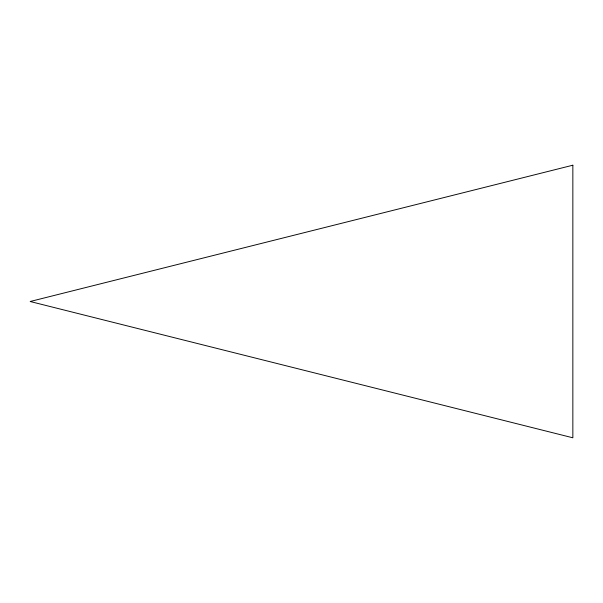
<?xml version="1.0" encoding="UTF-8"?>
<svg xmlns="http://www.w3.org/2000/svg" width="603" height="603" viewBox="0 0 603 603"><rect width="100%" height="100%" fill="white"/><g stroke="black" fill="none" stroke-linecap="round" stroke-linejoin="round"><path stroke-width="0.9" d="M572.85 165.207L30.15 301.5L572.85 437.793L572.85 165.207"/></g></svg>
